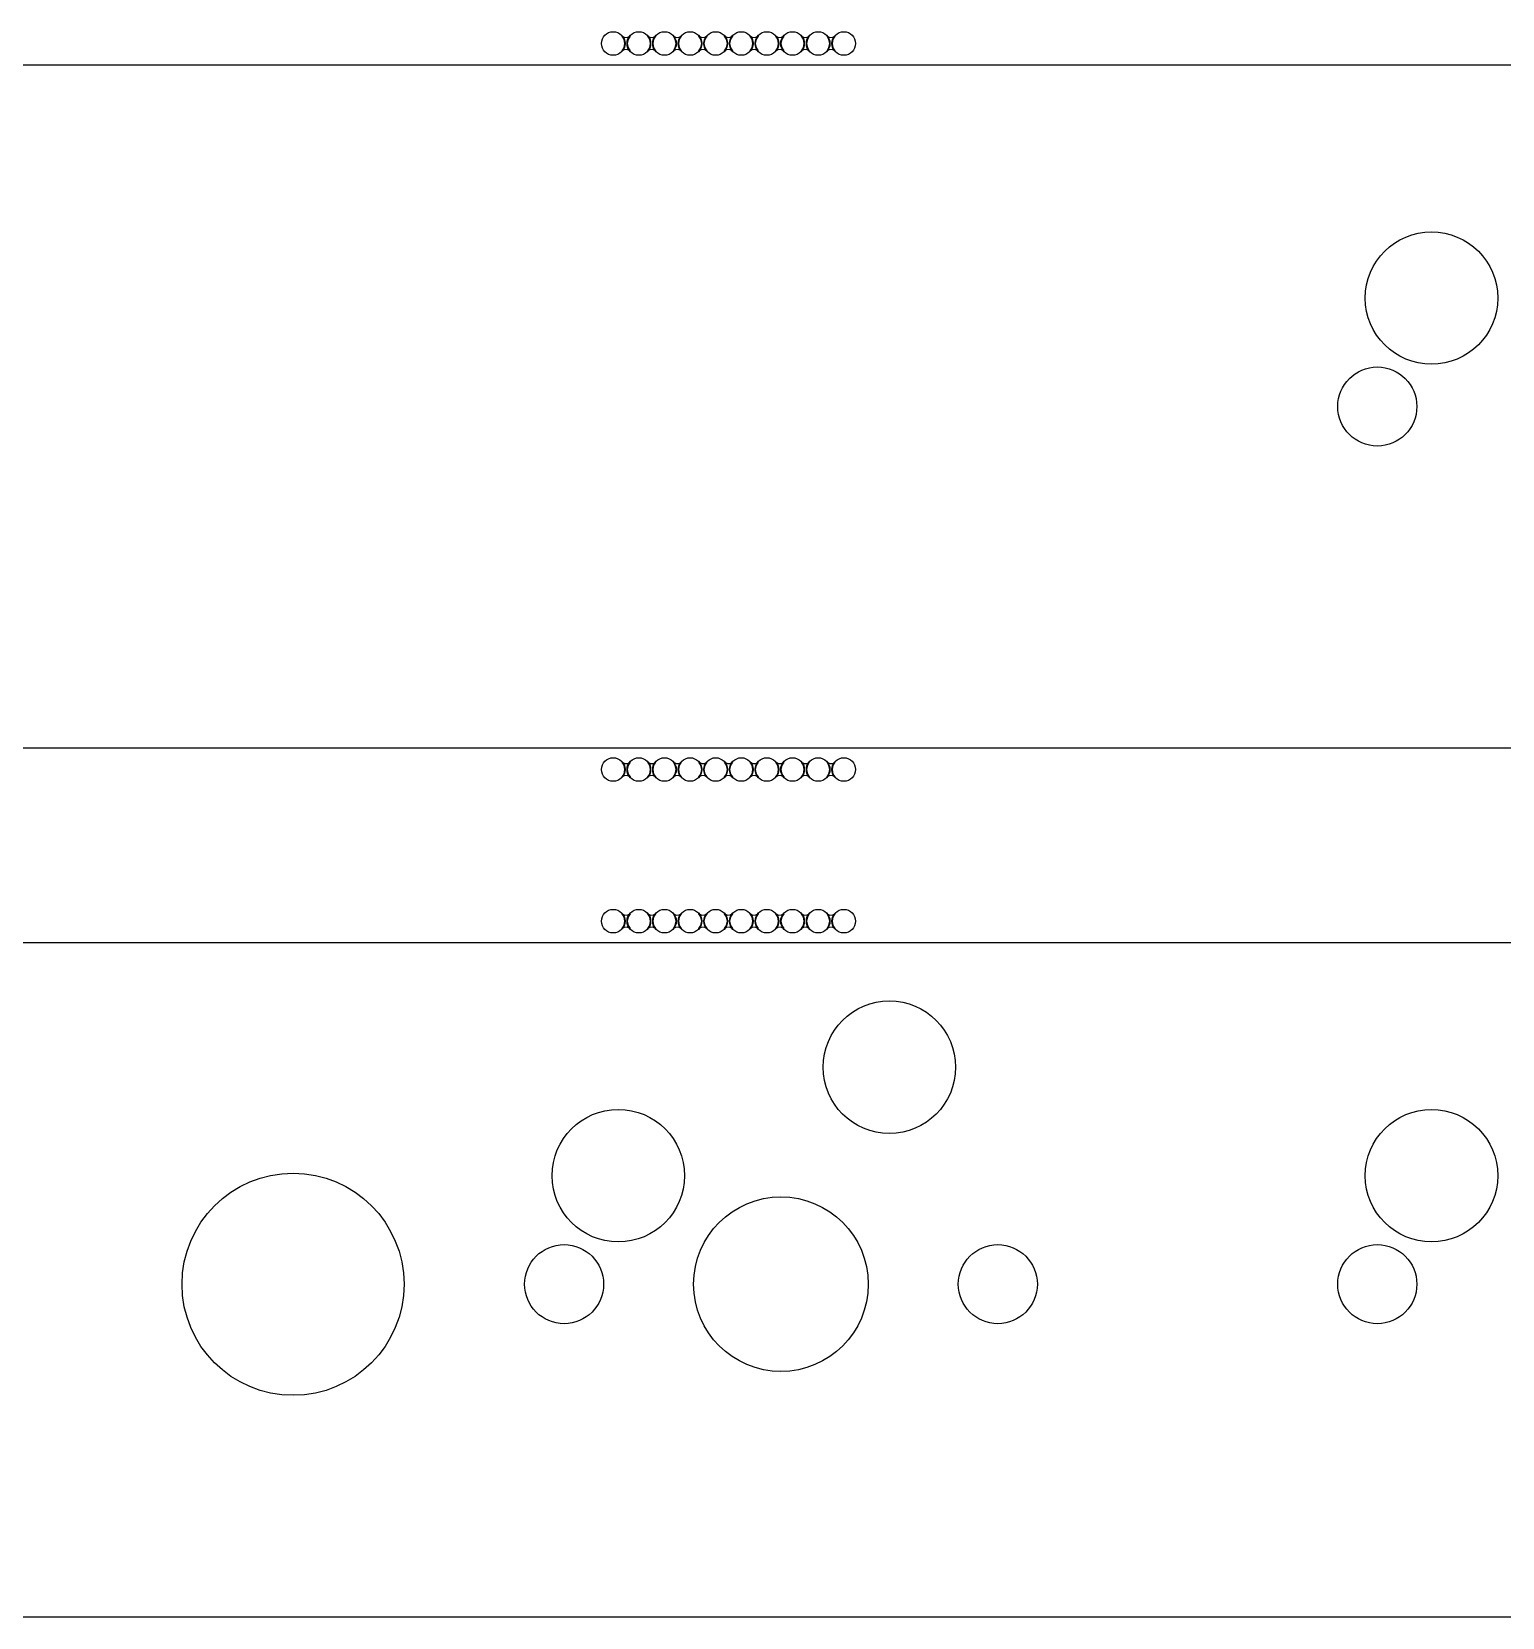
# Model space of a CAD drawing. Extents: x -22 to 351, y -111 to 35.
# Drawn here: x 273.2 to 307.65, y -108.98 to -71.86 of the extents above; entities that cross this region are included whole.
import ezdxf

# ---------------------------------------------------------------- set-up
doc = ezdxf.new("R2010")
doc.units = 0
doc.layers.add('BLACK', color=7, linetype='CONTINUOUS')

msp = doc.modelspace()

# ---------------------------------------------------------------- linework, layer by layer
at = {"layer": 'BLACK', "linetype": 'CONTINUOUS'}
for p, q in [((287.029, -71.9603), (287.03, -71.9592)), ((287.029, -71.9623), (287.029, -71.9603)), ((287.075, -72.0305), (287.029, -71.9623)), ((287.03, -71.9592), (287.032, -71.9598)), ((287.032, -71.9598), (287.034, -71.962)), ((287.034, -71.962), (287.095, -71.9953)), ((287.095, -71.9953), (287.164, -71.9903)), ((287.164, -71.9903), (287.209, -71.962)), ((287.214, -71.9623), (287.168, -72.0305)), ((287.209, -71.962), (287.211, -71.9598)), ((287.211, -71.9598), (287.213, -71.9592)), ((287.213, -71.9592), (287.214, -71.9607)), ((287.214, -71.9607), (287.214, -71.9623)), ((287.629, -71.9603), (287.63, -71.9592)), ((287.629, -71.9623), (287.629, -71.9603)), ((287.675, -72.0305), (287.629, -71.9623)), ((287.63, -71.9592), (287.632, -71.9598)), ((287.632, -71.9598), (287.634, -71.962)), ((287.634, -71.962), (287.695, -71.9953)), ((287.695, -71.9953), (287.764, -71.9903)), ((287.764, -71.9903), (287.809, -71.962)), ((287.814, -71.9623), (287.768, -72.0305)), ((287.809, -71.962), (287.811, -71.9598)), ((287.811, -71.9598), (287.813, -71.9592)), ((287.813, -71.9592), (287.814, -71.9607)), ((287.814, -71.9607), (287.814, -71.9623)), ((288.229, -71.9603), (288.23, -71.9592)), ((288.229, -71.9623), (288.229, -71.9603)), ((288.275, -72.0305), (288.229, -71.9623)), ((288.23, -71.9592), (288.232, -71.9598)), ((288.232, -71.9598), (288.234, -71.962)), ((288.234, -71.962), (288.295, -71.9953)), ((288.295, -71.9953), (288.364, -71.9903)), ((288.364, -71.9903), (288.409, -71.962)), ((288.414, -71.9623), (288.368, -72.0305)), ((288.409, -71.962), (288.411, -71.9598)), ((288.411, -71.9598), (288.413, -71.9592)), ((288.413, -71.9592), (288.414, -71.9607)), ((288.414, -71.9607), (288.414, -71.9623)), ((288.829, -71.9603), (288.83, -71.9592)), ((288.829, -71.9623), (288.829, -71.9603)), ((288.875, -72.0305), (288.829, -71.9623)), ((288.83, -71.9592), (288.832, -71.9598)), ((288.832, -71.9598), (288.834, -71.962)), ((288.834, -71.962), (288.895, -71.9953)), ((288.895, -71.9953), (288.964, -71.9903)), ((288.964, -71.9903), (289.009, -71.962)), ((289.014, -71.9623), (288.968, -72.0305)), ((289.009, -71.962), (289.011, -71.9598)), ((289.011, -71.9598), (289.013, -71.9592)), ((289.013, -71.9592), (289.014, -71.9607)), ((289.014, -71.9607), (289.014, -71.9623)), ((289.429, -71.9603), (289.43, -71.9592)), ((289.429, -71.9623), (289.429, -71.9603)), ((289.475, -72.0305), (289.429, -71.9623)), ((289.43, -71.9592), (289.432, -71.9598)), ((289.432, -71.9598), (289.434, -71.962)), ((289.434, -71.962), (289.495, -71.9953)), ((289.495, -71.9953), (289.564, -71.9903)), ((289.564, -71.9903), (289.609, -71.962)), ((289.614, -71.9623), (289.568, -72.0305)), ((289.609, -71.962), (289.611, -71.9598)), ((289.611, -71.9598), (289.613, -71.9592)), ((289.613, -71.9592), (289.614, -71.9607)), ((289.614, -71.9607), (289.614, -71.9623)), ((290.029, -71.9603), (290.03, -71.9592)), ((290.029, -71.9623), (290.029, -71.9603)), ((290.075, -72.0305), (290.029, -71.9623)), ((290.03, -71.9592), (290.032, -71.9598)), ((290.032, -71.9598), (290.034, -71.962)), ((290.034, -71.962), (290.095, -71.9953)), ((290.095, -71.9953), (290.164, -71.9903)), ((290.164, -71.9903), (290.209, -71.962)), ((290.214, -71.9623), (290.168, -72.0305)), ((290.209, -71.962), (290.211, -71.9598)), ((290.211, -71.9598), (290.213, -71.9592)), ((290.213, -71.9592), (290.214, -71.9607)), ((290.214, -71.9607), (290.214, -71.9623)), ((290.629, -71.9603), (290.63, -71.9592)), ((290.629, -71.9623), (290.629, -71.9603)), ((290.675, -72.0305), (290.629, -71.9623)), ((290.63, -71.9592), (290.632, -71.9598)), ((290.632, -71.9598), (290.634, -71.962)), ((290.634, -71.962), (290.695, -71.9953)), ((290.695, -71.9953), (290.764, -71.9903)), ((290.764, -71.9903), (290.809, -71.962)), ((290.814, -71.9623), (290.768, -72.0305)), ((290.809, -71.962), (290.811, -71.9598)), ((290.811, -71.9598), (290.813, -71.9592)), ((290.813, -71.9592), (290.814, -71.9607)), ((290.814, -71.9607), (290.814, -71.9623)), ((291.229, -71.9603), (291.23, -71.9592)), ((291.229, -71.9623), (291.229, -71.9603)), ((291.275, -72.0305), (291.229, -71.9623)), ((291.23, -71.9592), (291.232, -71.9598)), ((291.232, -71.9598), (291.234, -71.962)), ((291.234, -71.962), (291.295, -71.9953)), ((291.295, -71.9953), (291.364, -71.9903)), ((291.364, -71.9903), (291.409, -71.962)), ((291.414, -71.9623), (291.368, -72.0305)), ((291.409, -71.962), (291.411, -71.9598)), ((291.411, -71.9598), (291.413, -71.9592)), ((291.413, -71.9592), (291.414, -71.9607)), ((291.414, -71.9607), (291.414, -71.9623)), ((291.829, -71.9603), (291.83, -71.9592)), ((291.829, -71.9623), (291.829, -71.9603)), ((291.875, -72.0305), (291.829, -71.9623)), ((291.83, -71.9592), (291.832, -71.9598)), ((291.832, -71.9598), (291.834, -71.962)), ((291.834, -71.962), (291.895, -71.9953)), ((291.895, -71.9953), (291.964, -71.9903)), ((291.964, -71.9903), (292.009, -71.962)), ((292.014, -71.9623), (291.968, -72.0305)), ((292.009, -71.962), (292.011, -71.9598)), ((292.011, -71.9598), (292.013, -71.9592)), ((292.013, -71.9592), (292.014, -71.9607)), ((292.014, -71.9607), (292.014, -71.9623)), ((287.029, -72.3083), (287.075, -72.2401)), ((287.029, -72.3099), (287.029, -72.3083)), ((287.03, -72.3114), (287.029, -72.3099)), ((287.032, -72.3108), (287.03, -72.3114)), ((287.034, -72.3086), (287.032, -72.3108)), ((287.078, -72.2803), (287.034, -72.3086)), ((287.095, -72.1353), (287.075, -72.0305)), ((287.075, -72.2401), (287.095, -72.1353)), ((287.148, -72.2753), (287.078, -72.2803)), ((287.168, -72.0305), (287.147, -72.1353)), ((287.147, -72.1353), (287.168, -72.2401)), ((287.209, -72.3086), (287.148, -72.2753)), ((287.168, -72.2401), (287.214, -72.3083)), ((287.211, -72.3108), (287.209, -72.3086)), ((287.212, -72.3114), (287.211, -72.3108)), ((287.214, -72.3103), (287.212, -72.3114)), ((287.214, -72.3083), (287.214, -72.3103)), ((287.629, -72.3083), (287.675, -72.2401)), ((287.629, -72.3099), (287.629, -72.3083)), ((287.63, -72.3114), (287.629, -72.3099)), ((287.632, -72.3108), (287.63, -72.3114)), ((287.634, -72.3086), (287.632, -72.3108)), ((287.678, -72.2803), (287.634, -72.3086)), ((287.695, -72.1353), (287.675, -72.0305)), ((287.675, -72.2401), (287.695, -72.1353)), ((287.748, -72.2753), (287.678, -72.2803)), ((287.768, -72.0305), (287.747, -72.1353)), ((287.747, -72.1353), (287.768, -72.2401)), ((287.809, -72.3086), (287.748, -72.2753)), ((287.768, -72.2401), (287.814, -72.3083)), ((287.811, -72.3108), (287.809, -72.3086)), ((287.812, -72.3114), (287.811, -72.3108)), ((287.814, -72.3103), (287.812, -72.3114)), ((287.814, -72.3083), (287.814, -72.3103)), ((288.229, -72.3083), (288.275, -72.2401)), ((288.229, -72.3099), (288.229, -72.3083)), ((288.23, -72.3114), (288.229, -72.3099)), ((288.232, -72.3108), (288.23, -72.3114)), ((288.234, -72.3086), (288.232, -72.3108)), ((288.278, -72.2803), (288.234, -72.3086)), ((288.295, -72.1353), (288.275, -72.0305)), ((288.275, -72.2401), (288.295, -72.1353)), ((288.348, -72.2753), (288.278, -72.2803)), ((288.368, -72.0305), (288.347, -72.1353)), ((288.347, -72.1353), (288.368, -72.2401)), ((288.409, -72.3086), (288.348, -72.2753)), ((288.368, -72.2401), (288.414, -72.3083)), ((288.411, -72.3108), (288.409, -72.3086)), ((288.412, -72.3114), (288.411, -72.3108)), ((288.414, -72.3103), (288.412, -72.3114)), ((288.414, -72.3083), (288.414, -72.3103)), ((288.829, -72.3083), (288.875, -72.2401)), ((288.829, -72.3099), (288.829, -72.3083)), ((288.83, -72.3114), (288.829, -72.3099)), ((288.832, -72.3108), (288.83, -72.3114)), ((288.834, -72.3086), (288.832, -72.3108)), ((288.878, -72.2803), (288.834, -72.3086)), ((288.895, -72.1353), (288.875, -72.0305)), ((288.875, -72.2401), (288.895, -72.1353)), ((288.948, -72.2753), (288.878, -72.2803)), ((288.968, -72.0305), (288.947, -72.1353)), ((288.947, -72.1353), (288.968, -72.2401)), ((289.009, -72.3086), (288.948, -72.2753)), ((288.968, -72.2401), (289.014, -72.3083)), ((289.011, -72.3108), (289.009, -72.3086)), ((289.012, -72.3114), (289.011, -72.3108)), ((289.014, -72.3103), (289.012, -72.3114)), ((289.014, -72.3083), (289.014, -72.3103)), ((289.429, -72.3083), (289.475, -72.2401)), ((289.429, -72.3099), (289.429, -72.3083)), ((289.43, -72.3114), (289.429, -72.3099)), ((289.432, -72.3108), (289.43, -72.3114)), ((289.434, -72.3086), (289.432, -72.3108)), ((289.478, -72.2803), (289.434, -72.3086)), ((289.495, -72.1353), (289.475, -72.0305)), ((289.475, -72.2401), (289.495, -72.1353)), ((289.548, -72.2753), (289.478, -72.2803)), ((289.568, -72.0305), (289.547, -72.1353)), ((289.547, -72.1353), (289.568, -72.2401)), ((289.609, -72.3086), (289.548, -72.2753)), ((289.568, -72.2401), (289.614, -72.3083)), ((289.611, -72.3108), (289.609, -72.3086)), ((289.612, -72.3114), (289.611, -72.3108)), ((289.614, -72.3103), (289.612, -72.3114)), ((289.614, -72.3083), (289.614, -72.3103)), ((290.029, -72.3083), (290.075, -72.2401)), ((290.029, -72.3099), (290.029, -72.3083)), ((290.03, -72.3114), (290.029, -72.3099)), ((290.032, -72.3108), (290.03, -72.3114)), ((290.034, -72.3086), (290.032, -72.3108)), ((290.078, -72.2803), (290.034, -72.3086)), ((290.095, -72.1353), (290.075, -72.0305)), ((290.075, -72.2401), (290.095, -72.1353)), ((290.148, -72.2753), (290.078, -72.2803)), ((290.168, -72.0305), (290.147, -72.1353)), ((290.147, -72.1353), (290.168, -72.2401)), ((290.209, -72.3086), (290.148, -72.2753)), ((290.168, -72.2401), (290.214, -72.3083)), ((290.211, -72.3108), (290.209, -72.3086)), ((290.212, -72.3114), (290.211, -72.3108)), ((290.214, -72.3103), (290.212, -72.3114)), ((290.214, -72.3083), (290.214, -72.3103)), ((290.629, -72.3083), (290.675, -72.2401)), ((290.629, -72.3099), (290.629, -72.3083)), ((290.63, -72.3114), (290.629, -72.3099)), ((290.632, -72.3108), (290.63, -72.3114)), ((290.634, -72.3086), (290.632, -72.3108)), ((290.678, -72.2803), (290.634, -72.3086)), ((290.695, -72.1353), (290.675, -72.0305)), ((290.675, -72.2401), (290.695, -72.1353)), ((290.748, -72.2753), (290.678, -72.2803)), ((290.768, -72.0305), (290.747, -72.1353)), ((290.747, -72.1353), (290.768, -72.2401)), ((290.809, -72.3086), (290.748, -72.2753)), ((290.768, -72.2401), (290.814, -72.3083)), ((290.811, -72.3108), (290.809, -72.3086)), ((290.812, -72.3114), (290.811, -72.3108)), ((290.814, -72.3103), (290.812, -72.3114)), ((290.814, -72.3083), (290.814, -72.3103)), ((291.229, -72.3083), (291.275, -72.2401)), ((291.229, -72.3099), (291.229, -72.3083)), ((291.23, -72.3114), (291.229, -72.3099)), ((291.232, -72.3108), (291.23, -72.3114)), ((291.234, -72.3086), (291.232, -72.3108)), ((291.278, -72.2803), (291.234, -72.3086)), ((291.295, -72.1353), (291.275, -72.0305)), ((291.275, -72.2401), (291.295, -72.1353)), ((291.348, -72.2753), (291.278, -72.2803)), ((291.368, -72.0305), (291.347, -72.1353)), ((291.347, -72.1353), (291.368, -72.2401)), ((291.409, -72.3086), (291.348, -72.2753)), ((291.368, -72.2401), (291.414, -72.3083)), ((291.411, -72.3108), (291.409, -72.3086)), ((291.412, -72.3114), (291.411, -72.3108)), ((291.414, -72.3103), (291.412, -72.3114)), ((291.414, -72.3083), (291.414, -72.3103)), ((291.829, -72.3083), (291.875, -72.2401)), ((291.829, -72.3099), (291.829, -72.3083)), ((291.83, -72.3114), (291.829, -72.3099)), ((291.832, -72.3108), (291.83, -72.3114)), ((291.834, -72.3086), (291.832, -72.3108)), ((291.878, -72.2803), (291.834, -72.3086)), ((291.895, -72.1353), (291.875, -72.0305)), ((291.875, -72.2401), (291.895, -72.1353)), ((291.948, -72.2753), (291.878, -72.2803)), ((291.968, -72.0305), (291.947, -72.1353)), ((291.947, -72.1353), (291.968, -72.2401)), ((292.009, -72.3086), (291.948, -72.2753)), ((291.968, -72.2401), (292.014, -72.3083)), ((292.011, -72.3108), (292.009, -72.3086)), ((292.012, -72.3114), (292.011, -72.3108)), ((292.014, -72.3103), (292.012, -72.3114)), ((292.014, -72.3083), (292.014, -72.3103)), ((269.395, -72.6353), (349.875, -72.6353)), ((269.395, -72.6353), (349.875, -72.6353)), ((349.875, -88.6353), (268.178, -88.6353)), ((349.875, -88.6353), (268.178, -88.6353)), ((287.029, -88.9603), (287.03, -88.9592)), ((287.029, -88.9623), (287.029, -88.9603)), ((287.075, -89.0305), (287.029, -88.9623)), ((287.03, -88.9592), (287.032, -88.9598)), ((287.032, -88.9598), (287.034, -88.962)), ((287.034, -88.962), (287.095, -88.9953)), ((287.095, -89.1353), (287.075, -89.0305)), ((287.095, -88.9953), (287.164, -88.9903)), ((287.168, -89.0305), (287.147, -89.1353)), ((287.164, -88.9903), (287.209, -88.962)), ((287.214, -88.9623), (287.168, -89.0305)), ((287.209, -88.962), (287.211, -88.9598)), ((287.211, -88.9598), (287.213, -88.9592)), ((287.213, -88.9592), (287.214, -88.9607)), ((287.214, -88.9607), (287.214, -88.9623)), ((287.629, -88.9603), (287.63, -88.9592)), ((287.629, -88.9623), (287.629, -88.9603)), ((287.675, -89.0305), (287.629, -88.9623)), ((287.63, -88.9592), (287.632, -88.9598)), ((287.632, -88.9598), (287.634, -88.962)), ((287.634, -88.962), (287.695, -88.9953)), ((287.695, -89.1353), (287.675, -89.0305)), ((287.695, -88.9953), (287.764, -88.9903)), ((287.768, -89.0305), (287.747, -89.1353)), ((287.764, -88.9903), (287.809, -88.962)), ((287.814, -88.9623), (287.768, -89.0305)), ((287.809, -88.962), (287.811, -88.9598)), ((287.811, -88.9598), (287.813, -88.9592)), ((287.813, -88.9592), (287.814, -88.9607)), ((287.814, -88.9607), (287.814, -88.9623)), ((288.229, -88.9603), (288.23, -88.9592)), ((288.229, -88.9623), (288.229, -88.9603)), ((288.275, -89.0305), (288.229, -88.9623)), ((288.23, -88.9592), (288.232, -88.9598)), ((288.232, -88.9598), (288.234, -88.962)), ((288.234, -88.962), (288.295, -88.9953)), ((288.295, -89.1353), (288.275, -89.0305)), ((288.295, -88.9953), (288.364, -88.9903)), ((288.368, -89.0305), (288.347, -89.1353)), ((288.364, -88.9903), (288.409, -88.962)), ((288.414, -88.9623), (288.368, -89.0305)), ((288.409, -88.962), (288.411, -88.9598)), ((288.411, -88.9598), (288.413, -88.9592)), ((288.413, -88.9592), (288.414, -88.9607)), ((288.414, -88.9607), (288.414, -88.9623)), ((288.829, -88.9603), (288.83, -88.9592)), ((288.829, -88.9623), (288.829, -88.9603)), ((288.875, -89.0305), (288.829, -88.9623)), ((288.83, -88.9592), (288.832, -88.9598)), ((288.832, -88.9598), (288.834, -88.962)), ((288.834, -88.962), (288.895, -88.9953)), ((288.895, -89.1353), (288.875, -89.0305)), ((288.895, -88.9953), (288.964, -88.9903)), ((288.968, -89.0305), (288.947, -89.1353)), ((288.964, -88.9903), (289.009, -88.962)), ((289.014, -88.9623), (288.968, -89.0305)), ((289.009, -88.962), (289.011, -88.9598)), ((289.011, -88.9598), (289.013, -88.9592)), ((289.013, -88.9592), (289.014, -88.9607)), ((289.014, -88.9607), (289.014, -88.9623)), ((289.429, -88.9603), (289.43, -88.9592)), ((289.429, -88.9623), (289.429, -88.9603)), ((289.475, -89.0305), (289.429, -88.9623)), ((289.43, -88.9592), (289.432, -88.9598)), ((289.432, -88.9598), (289.434, -88.962)), ((289.434, -88.962), (289.495, -88.9953)), ((289.495, -89.1353), (289.475, -89.0305)), ((289.495, -88.9953), (289.564, -88.9903)), ((289.568, -89.0305), (289.547, -89.1353)), ((289.564, -88.9903), (289.609, -88.962)), ((289.614, -88.9623), (289.568, -89.0305)), ((289.609, -88.962), (289.611, -88.9598)), ((289.611, -88.9598), (289.613, -88.9592)), ((289.613, -88.9592), (289.614, -88.9607)), ((289.614, -88.9607), (289.614, -88.9623)), ((290.029, -88.9603), (290.03, -88.9592)), ((290.029, -88.9623), (290.029, -88.9603)), ((290.075, -89.0305), (290.029, -88.9623)), ((290.03, -88.9592), (290.032, -88.9598)), ((290.032, -88.9598), (290.034, -88.962)), ((290.034, -88.962), (290.095, -88.9953)), ((290.095, -89.1353), (290.075, -89.0305)), ((290.095, -88.9953), (290.164, -88.9903)), ((290.168, -89.0305), (290.147, -89.1353)), ((290.164, -88.9903), (290.209, -88.962)), ((290.214, -88.9623), (290.168, -89.0305)), ((290.209, -88.962), (290.211, -88.9598)), ((290.211, -88.9598), (290.213, -88.9592)), ((290.213, -88.9592), (290.214, -88.9607)), ((290.214, -88.9607), (290.214, -88.9623)), ((290.629, -88.9603), (290.63, -88.9592)), ((290.629, -88.9623), (290.629, -88.9603)), ((290.675, -89.0305), (290.629, -88.9623)), ((290.63, -88.9592), (290.632, -88.9598)), ((290.632, -88.9598), (290.634, -88.962)), ((290.634, -88.962), (290.695, -88.9953)), ((290.695, -89.1353), (290.675, -89.0305)), ((290.695, -88.9953), (290.764, -88.9903)), ((290.768, -89.0305), (290.747, -89.1353)), ((290.764, -88.9903), (290.809, -88.962)), ((290.814, -88.9623), (290.768, -89.0305)), ((290.809, -88.962), (290.811, -88.9598)), ((290.811, -88.9598), (290.813, -88.9592)), ((290.813, -88.9592), (290.814, -88.9607)), ((290.814, -88.9607), (290.814, -88.9623)), ((291.229, -88.9603), (291.23, -88.9592)), ((291.229, -88.9623), (291.229, -88.9603)), ((291.275, -89.0305), (291.229, -88.9623)), ((291.23, -88.9592), (291.232, -88.9598)), ((291.232, -88.9598), (291.234, -88.962)), ((291.234, -88.962), (291.295, -88.9953)), ((291.295, -89.1353), (291.275, -89.0305)), ((291.295, -88.9953), (291.364, -88.9903)), ((291.368, -89.0305), (291.347, -89.1353)), ((291.364, -88.9903), (291.409, -88.962)), ((291.414, -88.9623), (291.368, -89.0305)), ((291.409, -88.962), (291.411, -88.9598)), ((291.411, -88.9598), (291.413, -88.9592)), ((291.413, -88.9592), (291.414, -88.9607)), ((291.414, -88.9607), (291.414, -88.9623)), ((291.829, -88.9603), (291.83, -88.9592)), ((291.829, -88.9623), (291.829, -88.9603)), ((291.875, -89.0305), (291.829, -88.9623)), ((291.83, -88.9592), (291.832, -88.9598)), ((291.832, -88.9598), (291.834, -88.962)), ((291.834, -88.962), (291.895, -88.9953)), ((291.895, -89.1353), (291.875, -89.0305)), ((291.895, -88.9953), (291.964, -88.9903)), ((291.968, -89.0305), (291.947, -89.1353)), ((291.964, -88.9903), (292.009, -88.962)), ((292.014, -88.9623), (291.968, -89.0305)), ((292.009, -88.962), (292.011, -88.9598)), ((292.011, -88.9598), (292.013, -88.9592)), ((292.013, -88.9592), (292.014, -88.9607)), ((292.014, -88.9607), (292.014, -88.9623)), ((287.029, -89.3083), (287.075, -89.2401)), ((287.029, -89.3099), (287.029, -89.3083)), ((287.03, -89.3114), (287.029, -89.3099)), ((287.032, -89.3108), (287.03, -89.3114)), ((287.034, -89.3086), (287.032, -89.3108)), ((287.078, -89.2803), (287.034, -89.3086)), ((287.075, -89.2401), (287.095, -89.1353)), ((287.148, -89.2753), (287.078, -89.2803)), ((287.147, -89.1353), (287.168, -89.2401)), ((287.209, -89.3086), (287.148, -89.2753)), ((287.168, -89.2401), (287.214, -89.3083)), ((287.211, -89.3108), (287.209, -89.3086)), ((287.212, -89.3114), (287.211, -89.3108)), ((287.214, -89.3103), (287.212, -89.3114)), ((287.214, -89.3083), (287.214, -89.3103)), ((287.629, -89.3083), (287.675, -89.2401)), ((287.629, -89.3099), (287.629, -89.3083)), ((287.63, -89.3114), (287.629, -89.3099)), ((287.632, -89.3108), (287.63, -89.3114)), ((287.634, -89.3086), (287.632, -89.3108)), ((287.678, -89.2803), (287.634, -89.3086)), ((287.675, -89.2401), (287.695, -89.1353)), ((287.748, -89.2753), (287.678, -89.2803)), ((287.747, -89.1353), (287.768, -89.2401)), ((287.809, -89.3086), (287.748, -89.2753)), ((287.768, -89.2401), (287.814, -89.3083)), ((287.811, -89.3108), (287.809, -89.3086)), ((287.812, -89.3114), (287.811, -89.3108)), ((287.814, -89.3103), (287.812, -89.3114)), ((287.814, -89.3083), (287.814, -89.3103)), ((288.229, -89.3083), (288.275, -89.2401)), ((288.229, -89.3099), (288.229, -89.3083)), ((288.23, -89.3114), (288.229, -89.3099)), ((288.232, -89.3108), (288.23, -89.3114)), ((288.234, -89.3086), (288.232, -89.3108)), ((288.278, -89.2803), (288.234, -89.3086)), ((288.275, -89.2401), (288.295, -89.1353)), ((288.348, -89.2753), (288.278, -89.2803)), ((288.347, -89.1353), (288.368, -89.2401)), ((288.409, -89.3086), (288.348, -89.2753)), ((288.368, -89.2401), (288.414, -89.3083)), ((288.411, -89.3108), (288.409, -89.3086)), ((288.412, -89.3114), (288.411, -89.3108)), ((288.414, -89.3103), (288.412, -89.3114)), ((288.414, -89.3083), (288.414, -89.3103)), ((288.829, -89.3083), (288.875, -89.2401)), ((288.829, -89.3099), (288.829, -89.3083)), ((288.83, -89.3114), (288.829, -89.3099)), ((288.832, -89.3108), (288.83, -89.3114)), ((288.834, -89.3086), (288.832, -89.3108)), ((288.878, -89.2803), (288.834, -89.3086)), ((288.875, -89.2401), (288.895, -89.1353)), ((288.948, -89.2753), (288.878, -89.2803)), ((288.947, -89.1353), (288.968, -89.2401)), ((289.009, -89.3086), (288.948, -89.2753)), ((288.968, -89.2401), (289.014, -89.3083)), ((289.011, -89.3108), (289.009, -89.3086)), ((289.012, -89.3114), (289.011, -89.3108)), ((289.014, -89.3103), (289.012, -89.3114)), ((289.014, -89.3083), (289.014, -89.3103)), ((289.429, -89.3083), (289.475, -89.2401)), ((289.429, -89.3099), (289.429, -89.3083)), ((289.43, -89.3114), (289.429, -89.3099)), ((289.432, -89.3108), (289.43, -89.3114)), ((289.434, -89.3086), (289.432, -89.3108)), ((289.478, -89.2803), (289.434, -89.3086)), ((289.475, -89.2401), (289.495, -89.1353)), ((289.548, -89.2753), (289.478, -89.2803)), ((289.547, -89.1353), (289.568, -89.2401)), ((289.609, -89.3086), (289.548, -89.2753)), ((289.568, -89.2401), (289.614, -89.3083)), ((289.611, -89.3108), (289.609, -89.3086)), ((289.612, -89.3114), (289.611, -89.3108)), ((289.614, -89.3103), (289.612, -89.3114)), ((289.614, -89.3083), (289.614, -89.3103)), ((290.029, -89.3083), (290.075, -89.2401)), ((290.029, -89.3099), (290.029, -89.3083)), ((290.03, -89.3114), (290.029, -89.3099)), ((290.032, -89.3108), (290.03, -89.3114)), ((290.034, -89.3086), (290.032, -89.3108)), ((290.078, -89.2803), (290.034, -89.3086)), ((290.075, -89.2401), (290.095, -89.1353)), ((290.148, -89.2753), (290.078, -89.2803)), ((290.147, -89.1353), (290.168, -89.2401)), ((290.209, -89.3086), (290.148, -89.2753)), ((290.168, -89.2401), (290.214, -89.3083)), ((290.211, -89.3108), (290.209, -89.3086)), ((290.212, -89.3114), (290.211, -89.3108)), ((290.214, -89.3103), (290.212, -89.3114)), ((290.214, -89.3083), (290.214, -89.3103)), ((290.629, -89.3083), (290.675, -89.2401)), ((290.629, -89.3099), (290.629, -89.3083)), ((290.63, -89.3114), (290.629, -89.3099)), ((290.632, -89.3108), (290.63, -89.3114)), ((290.634, -89.3086), (290.632, -89.3108)), ((290.678, -89.2803), (290.634, -89.3086)), ((290.675, -89.2401), (290.695, -89.1353)), ((290.748, -89.2753), (290.678, -89.2803)), ((290.747, -89.1353), (290.768, -89.2401)), ((290.809, -89.3086), (290.748, -89.2753)), ((290.768, -89.2401), (290.814, -89.3083)), ((290.811, -89.3108), (290.809, -89.3086)), ((290.812, -89.3114), (290.811, -89.3108)), ((290.814, -89.3103), (290.812, -89.3114)), ((290.814, -89.3083), (290.814, -89.3103)), ((291.229, -89.3083), (291.275, -89.2401)), ((291.229, -89.3099), (291.229, -89.3083)), ((291.23, -89.3114), (291.229, -89.3099)), ((291.232, -89.3108), (291.23, -89.3114)), ((291.234, -89.3086), (291.232, -89.3108)), ((291.278, -89.2803), (291.234, -89.3086)), ((291.275, -89.2401), (291.295, -89.1353)), ((291.348, -89.2753), (291.278, -89.2803)), ((291.347, -89.1353), (291.368, -89.2401)), ((291.409, -89.3086), (291.348, -89.2753)), ((291.368, -89.2401), (291.414, -89.3083)), ((291.411, -89.3108), (291.409, -89.3086)), ((291.412, -89.3114), (291.411, -89.3108)), ((291.414, -89.3103), (291.412, -89.3114)), ((291.414, -89.3083), (291.414, -89.3103)), ((291.829, -89.3083), (291.875, -89.2401)), ((291.829, -89.3099), (291.829, -89.3083)), ((291.83, -89.3114), (291.829, -89.3099)), ((291.832, -89.3108), (291.83, -89.3114)), ((291.834, -89.3086), (291.832, -89.3108)), ((291.878, -89.2803), (291.834, -89.3086)), ((291.875, -89.2401), (291.895, -89.1353)), ((291.948, -89.2753), (291.878, -89.2803)), ((291.947, -89.1353), (291.968, -89.2401)), ((292.009, -89.3086), (291.948, -89.2753)), ((291.968, -89.2401), (292.014, -89.3083)), ((292.011, -89.3108), (292.009, -89.3086)), ((292.012, -89.3114), (292.011, -89.3108)), ((292.014, -89.3103), (292.012, -89.3114)), ((292.014, -89.3083), (292.014, -89.3103)), ((287.029, -92.5103), (287.03, -92.5092)), ((287.029, -92.5123), (287.029, -92.5103)), ((287.075, -92.5805), (287.029, -92.5123)), ((287.029, -92.8583), (287.075, -92.7901)), ((287.03, -92.5092), (287.032, -92.5098)), ((287.032, -92.5098), (287.034, -92.512)), ((287.034, -92.512), (287.095, -92.5453)), ((287.095, -92.6853), (287.075, -92.5805)), ((287.075, -92.7901), (287.095, -92.6853)), ((287.095, -92.5453), (287.164, -92.5403)), ((287.168, -92.5805), (287.147, -92.6853)), ((287.147, -92.6853), (287.168, -92.7901)), ((287.164, -92.5403), (287.209, -92.512)), ((287.214, -92.5123), (287.168, -92.5805)), ((287.168, -92.7901), (287.214, -92.8583)), ((287.209, -92.512), (287.211, -92.5098)), ((287.211, -92.5098), (287.213, -92.5092)), ((287.213, -92.5092), (287.214, -92.5107)), ((287.214, -92.5107), (287.214, -92.5123)), ((287.629, -92.5103), (287.63, -92.5092)), ((287.629, -92.5123), (287.629, -92.5103)), ((287.675, -92.5805), (287.629, -92.5123)), ((287.629, -92.8583), (287.675, -92.7901)), ((287.63, -92.5092), (287.632, -92.5098)), ((287.632, -92.5098), (287.634, -92.512)), ((287.634, -92.512), (287.695, -92.5453)), ((287.695, -92.6853), (287.675, -92.5805)), ((287.675, -92.7901), (287.695, -92.6853)), ((287.695, -92.5453), (287.764, -92.5403)), ((287.768, -92.5805), (287.747, -92.6853)), ((287.747, -92.6853), (287.768, -92.7901)), ((287.764, -92.5403), (287.809, -92.512)), ((287.814, -92.5123), (287.768, -92.5805)), ((287.768, -92.7901), (287.814, -92.8583)), ((287.809, -92.512), (287.811, -92.5098)), ((287.811, -92.5098), (287.813, -92.5092)), ((287.813, -92.5092), (287.814, -92.5107)), ((287.814, -92.5107), (287.814, -92.5123)), ((288.229, -92.5103), (288.23, -92.5092)), ((288.229, -92.5123), (288.229, -92.5103)), ((288.275, -92.5805), (288.229, -92.5123)), ((288.229, -92.8583), (288.275, -92.7901)), ((288.23, -92.5092), (288.232, -92.5098)), ((288.232, -92.5098), (288.234, -92.512)), ((288.234, -92.512), (288.295, -92.5453)), ((288.295, -92.6853), (288.275, -92.5805)), ((288.275, -92.7901), (288.295, -92.6853)), ((288.295, -92.5453), (288.364, -92.5403)), ((288.368, -92.5805), (288.347, -92.6853)), ((288.347, -92.6853), (288.368, -92.7901)), ((288.364, -92.5403), (288.409, -92.512)), ((288.414, -92.5123), (288.368, -92.5805)), ((288.368, -92.7901), (288.414, -92.8583)), ((288.409, -92.512), (288.411, -92.5098)), ((288.411, -92.5098), (288.413, -92.5092)), ((288.413, -92.5092), (288.414, -92.5107)), ((288.414, -92.5107), (288.414, -92.5123)), ((288.829, -92.5103), (288.83, -92.5092)), ((288.829, -92.5123), (288.829, -92.5103)), ((288.875, -92.5805), (288.829, -92.5123)), ((288.829, -92.8583), (288.875, -92.7901)), ((288.83, -92.5092), (288.832, -92.5098)), ((288.832, -92.5098), (288.834, -92.512)), ((288.834, -92.512), (288.895, -92.5453)), ((288.895, -92.6853), (288.875, -92.5805)), ((288.875, -92.7901), (288.895, -92.6853)), ((288.895, -92.5453), (288.964, -92.5403)), ((288.968, -92.5805), (288.947, -92.6853)), ((288.947, -92.6853), (288.968, -92.7901)), ((288.964, -92.5403), (289.009, -92.512)), ((289.014, -92.5123), (288.968, -92.5805)), ((288.968, -92.7901), (289.014, -92.8583)), ((289.009, -92.512), (289.011, -92.5098)), ((289.011, -92.5098), (289.013, -92.5092)), ((289.013, -92.5092), (289.014, -92.5107)), ((289.014, -92.5107), (289.014, -92.5123)), ((289.429, -92.5103), (289.43, -92.5092)), ((289.429, -92.5123), (289.429, -92.5103)), ((289.475, -92.5805), (289.429, -92.5123)), ((289.429, -92.8583), (289.475, -92.7901)), ((289.43, -92.5092), (289.432, -92.5098)), ((289.432, -92.5098), (289.434, -92.512)), ((289.434, -92.512), (289.495, -92.5453)), ((289.495, -92.6853), (289.475, -92.5805)), ((289.475, -92.7901), (289.495, -92.6853)), ((289.495, -92.5453), (289.564, -92.5403)), ((289.568, -92.5805), (289.547, -92.6853)), ((289.547, -92.6853), (289.568, -92.7901)), ((289.564, -92.5403), (289.609, -92.512)), ((289.614, -92.5123), (289.568, -92.5805)), ((289.568, -92.7901), (289.614, -92.8583)), ((289.609, -92.512), (289.611, -92.5098)), ((289.611, -92.5098), (289.613, -92.5092)), ((289.613, -92.5092), (289.614, -92.5107)), ((289.614, -92.5107), (289.614, -92.5123)), ((290.029, -92.5103), (290.03, -92.5092)), ((290.029, -92.5123), (290.029, -92.5103)), ((290.075, -92.5805), (290.029, -92.5123)), ((290.029, -92.8583), (290.075, -92.7901)), ((290.03, -92.5092), (290.032, -92.5098)), ((290.032, -92.5098), (290.034, -92.512)), ((290.034, -92.512), (290.095, -92.5453)), ((290.095, -92.6853), (290.075, -92.5805)), ((290.075, -92.7901), (290.095, -92.6853)), ((290.095, -92.5453), (290.164, -92.5403)), ((290.168, -92.5805), (290.147, -92.6853)), ((290.147, -92.6853), (290.168, -92.7901)), ((290.164, -92.5403), (290.209, -92.512)), ((290.214, -92.5123), (290.168, -92.5805)), ((290.168, -92.7901), (290.214, -92.8583)), ((290.209, -92.512), (290.211, -92.5098)), ((290.211, -92.5098), (290.213, -92.5092)), ((290.213, -92.5092), (290.214, -92.5107)), ((290.214, -92.5107), (290.214, -92.5123)), ((290.629, -92.5103), (290.63, -92.5092)), ((290.629, -92.5123), (290.629, -92.5103)), ((290.675, -92.5805), (290.629, -92.5123)), ((290.629, -92.8583), (290.675, -92.7901)), ((290.63, -92.5092), (290.632, -92.5098)), ((290.632, -92.5098), (290.634, -92.512)), ((290.634, -92.512), (290.695, -92.5453)), ((290.695, -92.6853), (290.675, -92.5805)), ((290.675, -92.7901), (290.695, -92.6853)), ((290.695, -92.5453), (290.764, -92.5403)), ((290.768, -92.5805), (290.747, -92.6853)), ((290.747, -92.6853), (290.768, -92.7901)), ((290.764, -92.5403), (290.809, -92.512)), ((290.814, -92.5123), (290.768, -92.5805)), ((290.768, -92.7901), (290.814, -92.8583)), ((290.809, -92.512), (290.811, -92.5098)), ((290.811, -92.5098), (290.813, -92.5092)), ((290.813, -92.5092), (290.814, -92.5107)), ((290.814, -92.5107), (290.814, -92.5123)), ((291.229, -92.5103), (291.23, -92.5092)), ((291.229, -92.5123), (291.229, -92.5103)), ((291.275, -92.5805), (291.229, -92.5123)), ((291.229, -92.8583), (291.275, -92.7901)), ((291.23, -92.5092), (291.232, -92.5098)), ((291.232, -92.5098), (291.234, -92.512)), ((291.234, -92.512), (291.295, -92.5453)), ((291.295, -92.6853), (291.275, -92.5805)), ((291.275, -92.7901), (291.295, -92.6853)), ((291.295, -92.5453), (291.364, -92.5403)), ((291.368, -92.5805), (291.347, -92.6853)), ((291.347, -92.6853), (291.368, -92.7901)), ((291.364, -92.5403), (291.409, -92.512)), ((291.414, -92.5123), (291.368, -92.5805)), ((291.368, -92.7901), (291.414, -92.8583)), ((291.409, -92.512), (291.411, -92.5098)), ((291.411, -92.5098), (291.413, -92.5092)), ((291.413, -92.5092), (291.414, -92.5107)), ((291.414, -92.5107), (291.414, -92.5123)), ((291.829, -92.5103), (291.83, -92.5092)), ((291.829, -92.5123), (291.829, -92.5103)), ((291.875, -92.5805), (291.829, -92.5123)), ((291.829, -92.8583), (291.875, -92.7901)), ((291.83, -92.5092), (291.832, -92.5098)), ((291.832, -92.5098), (291.834, -92.512)), ((291.834, -92.512), (291.895, -92.5453)), ((291.895, -92.6853), (291.875, -92.5805)), ((291.875, -92.7901), (291.895, -92.6853)), ((291.895, -92.5453), (291.964, -92.5403)), ((291.968, -92.5805), (291.947, -92.6853)), ((291.947, -92.6853), (291.968, -92.7901)), ((291.964, -92.5403), (292.009, -92.512)), ((292.014, -92.5123), (291.968, -92.5805)), ((291.968, -92.7901), (292.014, -92.8583)), ((292.009, -92.512), (292.011, -92.5098)), ((292.011, -92.5098), (292.013, -92.5092)), ((292.013, -92.5092), (292.014, -92.5107)), ((292.014, -92.5107), (292.014, -92.5123)), ((264.544, -93.1853), (349.875, -93.1853)), ((264.544, -93.1853), (349.875, -93.1853)), ((287.029, -92.8599), (287.029, -92.8583)), ((287.03, -92.8614), (287.029, -92.8599)), ((287.032, -92.8608), (287.03, -92.8614)), ((287.034, -92.8586), (287.032, -92.8608)), ((287.078, -92.8303), (287.034, -92.8586)), ((287.148, -92.8253), (287.078, -92.8303)), ((287.209, -92.8586), (287.148, -92.8253)), ((287.211, -92.8608), (287.209, -92.8586)), ((287.212, -92.8614), (287.211, -92.8608)), ((287.214, -92.8603), (287.212, -92.8614)), ((287.214, -92.8583), (287.214, -92.8603)), ((287.629, -92.8599), (287.629, -92.8583)), ((287.63, -92.8614), (287.629, -92.8599)), ((287.632, -92.8608), (287.63, -92.8614)), ((287.634, -92.8586), (287.632, -92.8608)), ((287.678, -92.8303), (287.634, -92.8586)), ((287.748, -92.8253), (287.678, -92.8303)), ((287.809, -92.8586), (287.748, -92.8253)), ((287.811, -92.8608), (287.809, -92.8586)), ((287.812, -92.8614), (287.811, -92.8608)), ((287.814, -92.8603), (287.812, -92.8614)), ((287.814, -92.8583), (287.814, -92.8603)), ((288.229, -92.8599), (288.229, -92.8583)), ((288.23, -92.8614), (288.229, -92.8599)), ((288.232, -92.8608), (288.23, -92.8614)), ((288.234, -92.8586), (288.232, -92.8608)), ((288.278, -92.8303), (288.234, -92.8586)), ((288.348, -92.8253), (288.278, -92.8303)), ((288.409, -92.8586), (288.348, -92.8253)), ((288.411, -92.8608), (288.409, -92.8586)), ((288.412, -92.8614), (288.411, -92.8608)), ((288.414, -92.8603), (288.412, -92.8614)), ((288.414, -92.8583), (288.414, -92.8603)), ((288.829, -92.8599), (288.829, -92.8583)), ((288.83, -92.8614), (288.829, -92.8599)), ((288.832, -92.8608), (288.83, -92.8614)), ((288.834, -92.8586), (288.832, -92.8608)), ((288.878, -92.8303), (288.834, -92.8586)), ((288.948, -92.8253), (288.878, -92.8303)), ((289.009, -92.8586), (288.948, -92.8253)), ((289.011, -92.8608), (289.009, -92.8586)), ((289.012, -92.8614), (289.011, -92.8608)), ((289.014, -92.8603), (289.012, -92.8614)), ((289.014, -92.8583), (289.014, -92.8603)), ((289.429, -92.8599), (289.429, -92.8583)), ((289.43, -92.8614), (289.429, -92.8599)), ((289.432, -92.8608), (289.43, -92.8614)), ((289.434, -92.8586), (289.432, -92.8608)), ((289.478, -92.8303), (289.434, -92.8586)), ((289.548, -92.8253), (289.478, -92.8303)), ((289.609, -92.8586), (289.548, -92.8253)), ((289.611, -92.8608), (289.609, -92.8586)), ((289.612, -92.8614), (289.611, -92.8608)), ((289.614, -92.8603), (289.612, -92.8614)), ((289.614, -92.8583), (289.614, -92.8603)), ((290.029, -92.8599), (290.029, -92.8583)), ((290.03, -92.8614), (290.029, -92.8599)), ((290.032, -92.8608), (290.03, -92.8614)), ((290.034, -92.8586), (290.032, -92.8608)), ((290.078, -92.8303), (290.034, -92.8586)), ((290.148, -92.8253), (290.078, -92.8303)), ((290.209, -92.8586), (290.148, -92.8253)), ((290.211, -92.8608), (290.209, -92.8586)), ((290.212, -92.8614), (290.211, -92.8608)), ((290.214, -92.8603), (290.212, -92.8614)), ((290.214, -92.8583), (290.214, -92.8603)), ((290.629, -92.8599), (290.629, -92.8583)), ((290.63, -92.8614), (290.629, -92.8599)), ((290.632, -92.8608), (290.63, -92.8614)), ((290.634, -92.8586), (290.632, -92.8608)), ((290.678, -92.8303), (290.634, -92.8586)), ((290.748, -92.8253), (290.678, -92.8303)), ((290.809, -92.8586), (290.748, -92.8253)), ((290.811, -92.8608), (290.809, -92.8586)), ((290.812, -92.8614), (290.811, -92.8608)), ((290.814, -92.8603), (290.812, -92.8614)), ((290.814, -92.8583), (290.814, -92.8603)), ((291.229, -92.8599), (291.229, -92.8583)), ((291.23, -92.8614), (291.229, -92.8599)), ((291.232, -92.8608), (291.23, -92.8614)), ((291.234, -92.8586), (291.232, -92.8608)), ((291.278, -92.8303), (291.234, -92.8586)), ((291.348, -92.8253), (291.278, -92.8303)), ((291.409, -92.8586), (291.348, -92.8253)), ((291.411, -92.8608), (291.409, -92.8586)), ((291.412, -92.8614), (291.411, -92.8608)), ((291.414, -92.8603), (291.412, -92.8614)), ((291.414, -92.8583), (291.414, -92.8603)), ((291.829, -92.8599), (291.829, -92.8583)), ((291.83, -92.8614), (291.829, -92.8599)), ((291.832, -92.8608), (291.83, -92.8614)), ((291.834, -92.8586), (291.832, -92.8608)), ((291.878, -92.8303), (291.834, -92.8586)), ((291.948, -92.8253), (291.878, -92.8303)), ((292.009, -92.8586), (291.948, -92.8253)), ((292.011, -92.8608), (292.009, -92.8586)), ((292.012, -92.8614), (292.011, -92.8608)), ((292.014, -92.8603), (292.012, -92.8614)), ((292.014, -92.8583), (292.014, -92.8603)), ((347.375, -108.985), (194.546, -108.985)), ((347.375, -108.985), (194.546, -108.985))]:
    msp.add_line(p, q, dxfattribs=at)
at = {"layer": 'BLACK'}
for centre, radius in [((286.821, -72.1353), 0.276), ((287.421, -72.1353), 0.276), ((288.021, -72.1353), 0.276), ((288.621, -72.1353), 0.276), ((289.221, -72.1353), 0.276), ((289.821, -72.1353), 0.276), ((290.421, -72.1353), 0.276), ((291.021, -72.1353), 0.276), ((291.621, -72.1353), 0.276), ((292.221, -72.1353), 0.276), ((305.99, -78.0953), 1.551), ((304.72, -80.6353), 0.926), ((286.821, -89.1353), 0.276), ((287.421, -89.1353), 0.276), ((288.021, -89.1353), 0.276), ((288.621, -89.1353), 0.276), ((289.221, -89.1353), 0.276), ((289.821, -89.1353), 0.276), ((290.421, -89.1353), 0.276), ((291.021, -89.1353), 0.276), ((291.621, -89.1353), 0.276), ((292.221, -89.1353), 0.276), ((286.821, -92.6853), 0.276), ((287.421, -92.6853), 0.276), ((288.021, -92.6853), 0.276), ((288.621, -92.6853), 0.276), ((289.221, -92.6853), 0.276), ((289.821, -92.6853), 0.276), ((290.421, -92.6853), 0.276), ((291.021, -92.6853), 0.276), ((291.621, -92.6853), 0.276), ((292.221, -92.6853), 0.276), ((293.29, -96.1053), 1.551), ((286.94, -98.6453), 1.551), ((305.99, -98.6453), 1.551), ((279.32, -101.188), 2.6), ((290.75, -101.185), 2.0449), ((285.67, -101.185), 0.926), ((295.83, -101.185), 0.926), ((304.72, -101.185), 0.926)]:
    msp.add_circle(centre, radius, dxfattribs=at)

doc.saveas('drawing.dxf')
